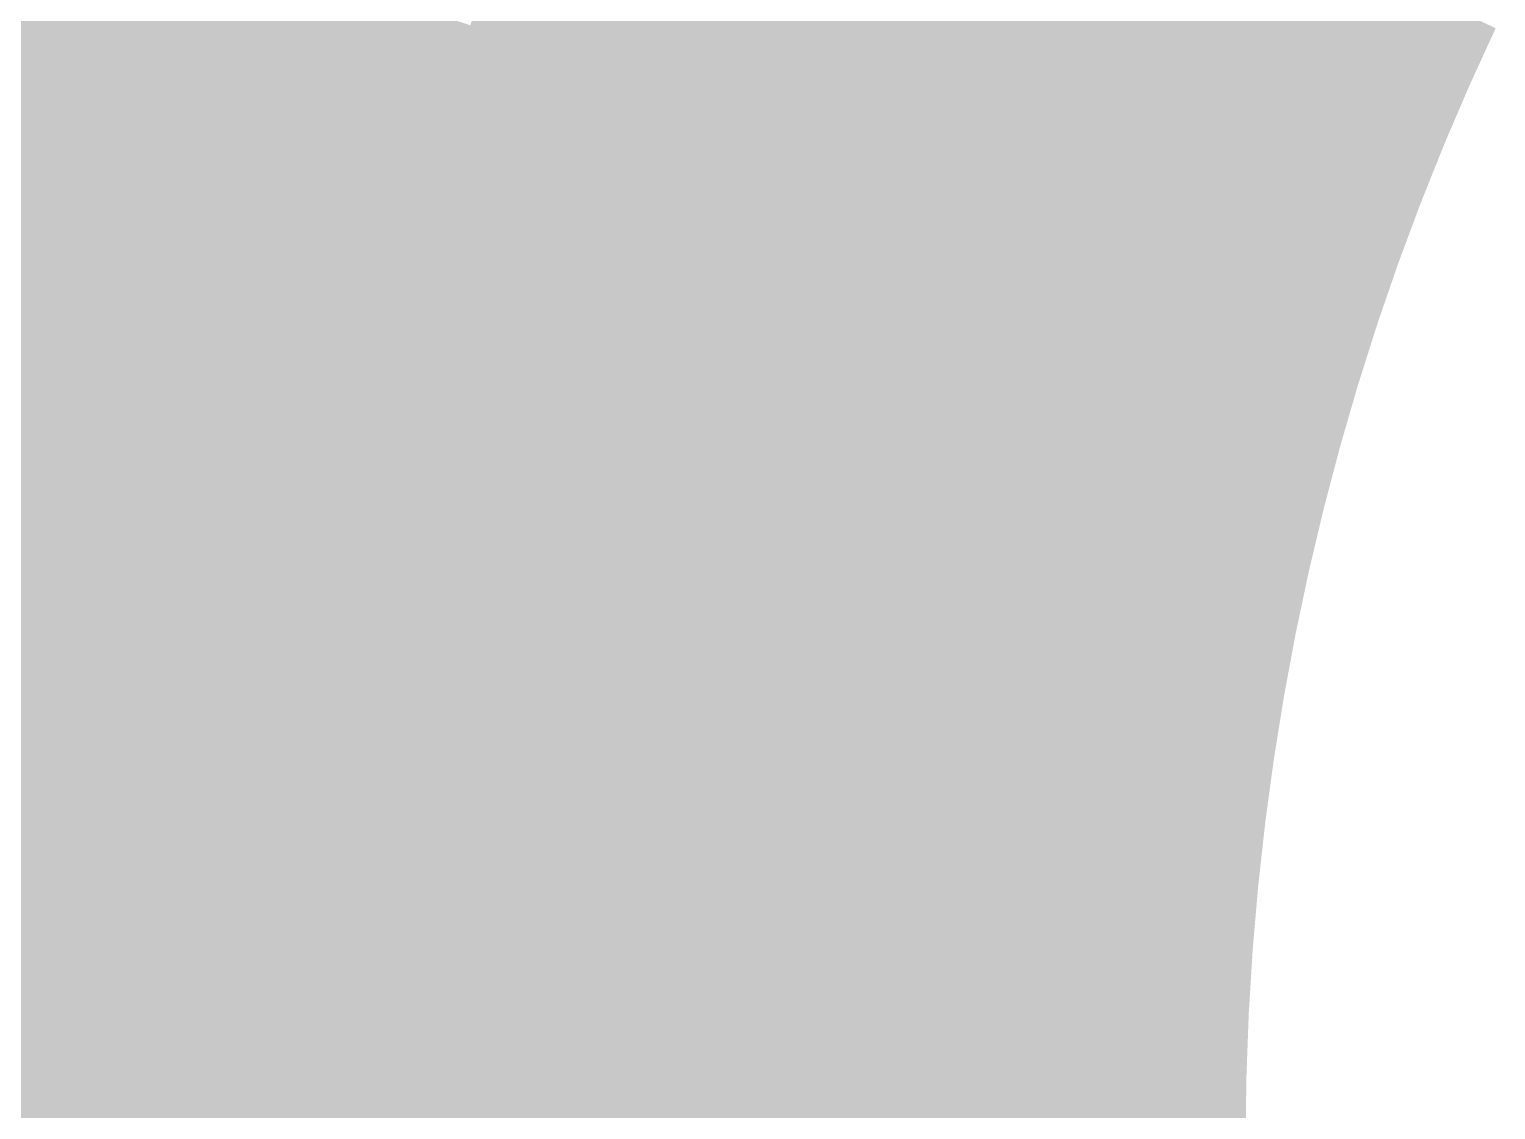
# Model space of a CAD drawing. Header units: inches. Extents: x -266 to 784, y -170 to 213.
# Drawn here: x -44.01 to -27.12, y 0.37 to 12.81 of the extents above; entities that cross this region are included whole.
import ezdxf

# ---------------------------------------------------------------- set-up
doc = ezdxf.new("R2010")
doc.units = ezdxf.units.IN
doc.header["$MEASUREMENT"] = 0

msp = doc.modelspace()

# ---------------------------------------------------------------- linework, layer by layer
at = {"color": 118, "true_color": 0x003c2a}
msp.add_solid([(-42.105375, 12.772526), (-43.062315, 13.06281), (-41.77924, 13.801997), (-42.728768, 14.115678)], dxfattribs=at)
at = {"color": 108, "true_color": 0x002217}
for points in [[(-35.778674, 12.801814), (-36.720219, 13.138704), (-35.453726, 13.676011), (-36.386719, 14.035906)], [(-36.082071, 11.919906), (-37.031599, 12.233588), (-35.778674, 12.801814), (-36.720219, 13.138704)]]:
    msp.add_solid(points, dxfattribs=at)
at = {"color": 118, "true_color": 0x003727}
msp.add_solid([(-41.148434, 12.482241), (-42.105375, 12.772526), (-40.829712, 13.488315), (-41.77924, 13.801997)], dxfattribs=at)
at = {"color": 118, "true_color": 0x002b1d}
msp.add_solid([(-37.981127, 12.54727), (-38.930655, 12.860951), (-37.661763, 13.475594), (-38.603307, 13.812484)], dxfattribs=at)
at = {"color": 108, "true_color": 0x00150e}
for points in [[(-32.654748, 12.596326), (-33.587741, 12.956221), (-32.335784, 13.39392), (-33.259663, 13.776604)], [(-32.954042, 11.791145), (-33.895586, 12.128035), (-32.654748, 12.596326), (-33.587741, 12.956221)]]:
    msp.add_solid(points, dxfattribs=at)
at = {"color": 98, "true_color": 0x000d08}
for points in [[(-30.488025, 12.628553), (-31.411904, 13.011237), (-30.168922, 13.372963), (-31.083132, 13.778205)], [(-30.788762, 11.876536), (-31.721755, 12.236431), (-30.488025, 12.628553), (-31.411904, 13.011237)], [(-31.070954, 11.117365), (-32.012498, 11.454255), (-30.788762, 11.876536), (-31.721755, 12.236431)]]:
    msp.add_solid(points, dxfattribs=at)
at = {"color": 98, "true_color": 0x000403}
for points in [[(-28.340502, 12.562481), (-29.254712, 12.967722), (-28.023668, 13.254208), (-28.927657, 13.681763)], [(-28.640266, 11.863186), (-29.564145, 12.24587), (-28.340502, 12.562481), (-29.254712, 12.967722)], [(-28.922777, 11.156746), (-29.85577, 11.516641), (-28.640266, 11.863186), (-29.564145, 12.24587)], [(-29.187866, 10.443585), (-30.12941, 10.780475), (-28.922777, 11.156746), (-29.85577, 11.516641)], [(-29.435374, 9.724134), (-30.384902, 10.037816), (-29.187866, 10.443585), (-30.12941, 10.780475)], [(-29.66515, 8.998825), (-30.622091, 9.28911), (-29.435374, 9.724134), (-30.384902, 10.037816)], [(-29.877058, 8.268095), (-30.840834, 8.534808), (-29.66515, 8.998825), (-30.622091, 9.28911)], [(-30.070969, 7.532386), (-31.041, 7.775366), (-29.877058, 8.268095), (-30.840834, 8.534808)], [(-30.246766, 6.792138), (-31.222468, 7.01124), (-30.070969, 7.532386), (-31.041, 7.775366)], [(-30.404344, 6.0478), (-31.385129, 6.24289), (-30.246766, 6.792138), (-31.222468, 7.01124)]]:
    msp.add_solid(points, dxfattribs=at)
at = {"color": 108, "true_color": 0x001e14}
for points in [[(-34.83713, 12.464925), (-35.778674, 12.801814), (-34.520734, 13.316116), (-35.453726, 13.676011)], [(-35.132543, 11.606224), (-36.082071, 11.919906), (-34.83713, 12.464925), (-35.778674, 12.801814)]]:
    msp.add_solid(points, dxfattribs=at)
at = {"color": 118, "true_color": 0x00402f}
msp.add_solid([(-43.369923, 12.002074), (-44.333699, 12.268787), (-43.062315, 13.06281), (-44.019255, 13.353095)], dxfattribs=at)
at = {"color": 118, "true_color": 0x003324}
msp.add_solid([(-40.191494, 12.191956), (-41.148434, 12.482241), (-39.880184, 13.174633), (-40.829712, 13.488315)], dxfattribs=at)
at = {"color": 108, "true_color": 0x00261a}
msp.add_solid([(-37.031599, 12.233588), (-37.981127, 12.54727), (-36.720219, 13.138704), (-37.661763, 13.475594)], dxfattribs=at)
at = {"color": 108, "true_color": 0x00110b}
for points in [[(-31.721755, 12.236431), (-32.654748, 12.596326), (-31.411904, 13.011237), (-32.335784, 13.39392)], [(-32.012498, 11.454255), (-32.954042, 11.791145), (-31.721755, 12.236431), (-32.654748, 12.596326)]]:
    msp.add_solid(points, dxfattribs=at)
at = {"color": 98, "true_color": 0x000905}
for points in [[(-29.564145, 12.24587), (-30.488025, 12.628553), (-29.254712, 12.967722), (-30.168922, 13.372963)], [(-29.85577, 11.516641), (-30.788762, 11.876536), (-29.564145, 12.24587), (-30.488025, 12.628553)]]:
    msp.add_solid(points, dxfattribs=at)
at = {"color": 118, "true_color": 0x002f21}
msp.add_solid([(-39.234554, 11.901672), (-40.191494, 12.191956), (-38.930655, 12.860951), (-39.880184, 13.174633)], dxfattribs=at)
at = {"color": 108, "true_color": 0x001a11}
msp.add_solid([(-33.895586, 12.128035), (-34.83713, 12.464925), (-33.587741, 12.956221), (-34.520734, 13.316116)], dxfattribs=at)
at = {"color": 18, "true_color": 0x000000}
for points in [[(-27.426293, 12.157239), (-28.340502, 12.562481), (-27.119679, 12.826653), (-28.023668, 13.254208)], [(-27.716386, 11.480503), (-28.640266, 11.863186), (-27.426293, 12.157239), (-28.340502, 12.562481)], [(-27.989784, 10.796851), (-28.922777, 11.156746), (-27.716386, 11.480503), (-28.640266, 11.863186)], [(-28.246322, 10.106696), (-29.187866, 10.443585), (-27.989784, 10.796851), (-28.922777, 11.156746)], [(-28.485845, 9.410452), (-29.435374, 9.724134), (-28.246322, 10.106696), (-29.187866, 10.443585)], [(-28.70821, 8.70854), (-29.66515, 8.998825), (-28.485845, 9.410452), (-29.435374, 9.724134)], [(-28.913282, 8.001383), (-29.877058, 8.268095), (-28.70821, 8.70854), (-29.66515, 8.998825)], [(-29.100938, 7.289405), (-30.070969, 7.532386), (-28.913282, 8.001383), (-29.877058, 8.268095)], [(-29.271064, 6.573037), (-30.246766, 6.792138), (-29.100938, 7.289405), (-30.070969, 7.532386)], [(-29.423558, 5.85271), (-30.404344, 6.0478), (-29.271064, 6.573037), (-30.246766, 6.792138)], [(-29.558329, 5.128857), (-30.543607, 5.299819), (-29.423558, 5.85271), (-30.404344, 6.0478)], [(-29.675295, 4.401914), (-30.664472, 4.548645), (-29.558329, 5.128857), (-30.543607, 5.299819)], [(-29.774386, 3.67232), (-30.766866, 3.794731), (-29.675295, 4.401914), (-30.664472, 4.548645)], [(-29.855542, 2.940514), (-30.850727, 3.038531), (-29.774386, 3.67232), (-30.766866, 3.794731)], [(-29.918714, 2.206937), (-30.916004, 2.280501), (-29.855542, 2.940514), (-30.850727, 3.038531)], [(-29.963864, 1.47203), (-30.962659, 1.521098), (-29.918714, 2.206937), (-30.916004, 2.280501)], [(-29.990965, 0.736237), (-30.990663, 0.760778), (-29.963864, 1.47203), (-30.962659, 1.521098)], [(-30, 0), (-31, 0), (-29.990965, 0.736237), (-30.990663, 0.760778)]]:
    msp.add_solid(points, dxfattribs=at)
at = {"color": 118, "true_color": 0x003c2c}
msp.add_solid([(-42.406147, 11.735361), (-43.369923, 12.002074), (-42.105375, 12.772526), (-43.062315, 13.06281)], dxfattribs=at)
at = {"color": 118, "true_color": 0x002b1e}
msp.add_solid([(-38.277613, 11.611387), (-39.234554, 11.901672), (-37.981127, 12.54727), (-38.930655, 12.860951)], dxfattribs=at)
at = {"color": 118, "true_color": 0x003729}
msp.add_solid([(-41.442371, 11.468649), (-42.406147, 11.735361), (-41.148434, 12.482241), (-42.105375, 12.772526)], dxfattribs=at)
at = {"color": 108, "true_color": 0x00261b}
msp.add_solid([(-37.320673, 11.321102), (-38.277613, 11.611387), (-37.031599, 12.233588), (-37.981127, 12.54727)], dxfattribs=at)
at = {"color": 118, "true_color": 0x003325}
msp.add_solid([(-40.478595, 11.201936), (-41.442371, 11.468649), (-40.191494, 12.191956), (-41.148434, 12.482241)], dxfattribs=at)
at = {"color": 108, "true_color": 0x001a12}
for points in [[(-34.183015, 11.292543), (-35.132543, 11.606224), (-33.895586, 12.128035), (-34.83713, 12.464925)], [(-34.449852, 10.450248), (-35.406792, 10.740533), (-34.183015, 11.292543), (-35.132543, 11.606224)]]:
    msp.add_solid(points, dxfattribs=at)
at = {"color": 128, "true_color": 0x004030}
msp.add_solid([(-43.651406, 10.934108), (-44.621438, 11.177088), (-43.369923, 12.002074), (-44.333699, 12.268787)], dxfattribs=at)
at = {"color": 118, "true_color": 0x002f22}
msp.add_solid([(-39.514819, 10.935223), (-40.478595, 11.201936), (-39.234554, 11.901672), (-40.191494, 12.191956)], dxfattribs=at)
at = {"color": 108, "true_color": 0x002218}
msp.add_solid([(-36.363733, 11.030818), (-37.320673, 11.321102), (-36.082071, 11.919906), (-37.031599, 12.233588)], dxfattribs=at)
at = {"color": 118, "true_color": 0x003c2d}
msp.add_solid([(-42.681375, 10.691128), (-43.651406, 10.934108), (-42.406147, 11.735361), (-43.369923, 12.002074)], dxfattribs=at)
at = {"color": 108, "true_color": 0x00150f}
for points in [[(-33.233486, 10.978861), (-34.183015, 11.292543), (-32.954042, 11.791145), (-33.895586, 12.128035)], [(-33.492912, 10.159964), (-34.449852, 10.450248), (-33.233486, 10.978861), (-34.183015, 11.292543)]]:
    msp.add_solid(points, dxfattribs=at)
at = {"color": 118, "true_color": 0x002b1f}
msp.add_solid([(-38.551043, 10.66851), (-39.514819, 10.935223), (-38.277613, 11.611387), (-39.234554, 11.901672)], dxfattribs=at)
at = {"color": 108, "true_color": 0x001e15}
msp.add_solid([(-35.406792, 10.740533), (-36.363733, 11.030818), (-35.132543, 11.606224), (-36.082071, 11.919906)], dxfattribs=at)
at = {"color": 98, "true_color": 0x000906}
for points in [[(-30.12941, 10.780475), (-31.070954, 11.117365), (-29.85577, 11.516641), (-30.788762, 11.876536)], [(-30.384902, 10.037816), (-31.33443, 10.351497), (-30.12941, 10.780475), (-31.070954, 11.117365)], [(-30.622091, 9.28911), (-31.579031, 9.579394), (-30.384902, 10.037816), (-31.33443, 10.351497)], [(-30.840834, 8.534808), (-31.80461, 8.801521), (-30.622091, 9.28911), (-31.579031, 9.579394)], [(-31.041, 7.775366), (-32.011031, 8.018346), (-30.840834, 8.534808), (-31.80461, 8.801521)]]:
    msp.add_solid(points, dxfattribs=at)
at = {"color": 118, "true_color": 0x00372a}
msp.add_solid([(-41.711344, 10.448148), (-42.681375, 10.691128), (-41.442371, 11.468649), (-42.406147, 11.735361)], dxfattribs=at)
at = {"color": 108, "true_color": 0x00110c}
for points in [[(-32.283958, 10.665179), (-33.233486, 10.978861), (-32.012498, 11.454255), (-32.954042, 11.791145)], [(-32.535971, 9.869679), (-33.492912, 10.159964), (-32.283958, 10.665179), (-33.233486, 10.978861)], [(-32.768386, 9.068234), (-33.732162, 9.334947), (-32.535971, 9.869679), (-33.492912, 10.159964)]]:
    msp.add_solid(points, dxfattribs=at)
at = {"color": 108, "true_color": 0x00261c}
msp.add_solid([(-37.587267, 10.401798), (-38.551043, 10.66851), (-37.320673, 11.321102), (-38.277613, 11.611387)], dxfattribs=at)
at = {"color": 118, "true_color": 0x003327}
msp.add_solid([(-40.741313, 10.205168), (-41.711344, 10.448148), (-40.478595, 11.201936), (-41.442371, 11.468649)], dxfattribs=at)
at = {"color": 108, "true_color": 0x002219}
msp.add_solid([(-36.62349, 10.135085), (-37.587267, 10.401798), (-36.363733, 11.030818), (-37.320673, 11.321102)], dxfattribs=at)
at = {"color": 98, "true_color": 0x000d09}
for points in [[(-31.33443, 10.351497), (-32.283958, 10.665179), (-31.070954, 11.117365), (-32.012498, 11.454255)], [(-31.579031, 9.579394), (-32.535971, 9.869679), (-31.33443, 10.351497), (-32.283958, 10.665179)], [(-31.80461, 8.801521), (-32.768386, 9.068234), (-31.579031, 9.579394), (-32.535971, 9.869679)]]:
    msp.add_solid(points, dxfattribs=at)
at = {"color": 128, "true_color": 0x004032}
msp.add_solid([(-43.906596, 9.859556), (-44.882298, 10.078657), (-43.651406, 10.934108), (-44.621438, 11.177088)], dxfattribs=at)
at = {"color": 118, "true_color": 0x002f23}
msp.add_solid([(-39.771281, 9.962187), (-40.741313, 10.205168), (-39.514819, 10.935223), (-40.478595, 11.201936)], dxfattribs=at)
at = {"color": 108, "true_color": 0x001e16}
msp.add_solid([(-35.659714, 9.868372), (-36.62349, 10.135085), (-35.406792, 10.740533), (-36.363733, 11.030818)], dxfattribs=at)
at = {"color": 118, "true_color": 0x003c2e}
msp.add_solid([(-42.930894, 9.640455), (-43.906596, 9.859556), (-42.681375, 10.691128), (-43.651406, 10.934108)], dxfattribs=at)
at = {"color": 118, "true_color": 0x002b20}
msp.add_solid([(-38.80125, 9.719207), (-39.771281, 9.962187), (-38.551043, 10.66851), (-39.514819, 10.935223)], dxfattribs=at)
at = {"color": 118, "true_color": 0x00372b}
msp.add_solid([(-41.955192, 9.421353), (-42.930894, 9.640455), (-41.711344, 10.448148), (-42.681375, 10.691128)], dxfattribs=at)
at = {"color": 118, "true_color": 0x00261d}
msp.add_solid([(-37.831219, 9.476227), (-38.80125, 9.719207), (-37.587267, 10.401798), (-38.551043, 10.66851)], dxfattribs=at)
at = {"color": 108, "true_color": 0x001a13}
for points in [[(-34.695938, 9.601659), (-35.659714, 9.868372), (-34.449852, 10.450248), (-35.406792, 10.740533)], [(-34.921125, 8.747286), (-35.891156, 8.990267), (-34.695938, 9.601659), (-35.659714, 9.868372)]]:
    msp.add_solid(points, dxfattribs=at)
at = {"color": 118, "true_color": 0x003328}
msp.add_solid([(-40.979489, 9.202252), (-41.955192, 9.421353), (-40.741313, 10.205168), (-41.711344, 10.448148)], dxfattribs=at)
at = {"color": 108, "true_color": 0x00221a}
msp.add_solid([(-36.861188, 9.233247), (-37.831219, 9.476227), (-36.62349, 10.135085), (-37.587267, 10.401798)], dxfattribs=at)
at = {"color": 108, "true_color": 0x001510}
for points in [[(-33.732162, 9.334947), (-34.695938, 9.601659), (-33.492912, 10.159964), (-34.449852, 10.450248)], [(-33.951094, 8.504306), (-34.921125, 8.747286), (-33.732162, 9.334947), (-34.695938, 9.601659)]]:
    msp.add_solid(points, dxfattribs=at)
at = {"color": 118, "true_color": 0x002f24}
msp.add_solid([(-40.003787, 8.983151), (-40.979489, 9.202252), (-39.771281, 9.962187), (-40.741313, 10.205168)], dxfattribs=at)
at = {"color": 108, "true_color": 0x001e17}
for points in [[(-35.891156, 8.990267), (-36.861188, 9.233247), (-35.659714, 9.868372), (-36.62349, 10.135085)], [(-36.100979, 8.106746), (-37.076681, 8.325847), (-35.891156, 8.990267), (-36.861188, 9.233247)]]:
    msp.add_solid(points, dxfattribs=at)
at = {"color": 128, "true_color": 0x004033}
msp.add_solid([(-44.135338, 8.779064), (-45.116123, 8.974155), (-43.906596, 9.859556), (-44.882298, 10.078657)], dxfattribs=at)
at = {"color": 128, "true_color": 0x003c30}
msp.add_solid([(-43.154552, 8.583974), (-44.135338, 8.779064), (-42.930894, 9.640455), (-43.906596, 9.859556)], dxfattribs=at)
at = {"color": 118, "true_color": 0x002b21}
msp.add_solid([(-39.028085, 8.76405), (-40.003787, 8.983151), (-38.80125, 9.719207), (-39.771281, 9.962187)], dxfattribs=at)
at = {"color": 118, "true_color": 0x00372c}
msp.add_solid([(-42.173767, 8.388884), (-43.154552, 8.583974), (-41.955192, 9.421353), (-42.930894, 9.640455)], dxfattribs=at)
at = {"color": 118, "true_color": 0x00261e}
msp.add_solid([(-38.052383, 8.544948), (-39.028085, 8.76405), (-37.831219, 9.476227), (-38.80125, 9.719207)], dxfattribs=at)
at = {"color": 108, "true_color": 0x00221b}
for points in [[(-37.076681, 8.325847), (-38.052383, 8.544948), (-36.861188, 9.233247), (-37.831219, 9.476227)], [(-37.269841, 7.413432), (-38.250626, 7.608523), (-37.076681, 8.325847), (-38.052383, 8.544948)]]:
    msp.add_solid(points, dxfattribs=at)
at = {"color": 118, "true_color": 0x003329}
msp.add_solid([(-41.192982, 8.193794), (-42.173767, 8.388884), (-40.979489, 9.202252), (-41.955192, 9.421353)], dxfattribs=at)
at = {"color": 108, "true_color": 0x00110d}
for points in [[(-32.981063, 8.261326), (-33.951094, 8.504306), (-32.768386, 9.068234), (-33.732162, 9.334947)], [(-33.173872, 7.449442), (-34.149575, 7.668543), (-32.981063, 8.261326), (-33.951094, 8.504306)]]:
    msp.add_solid(points, dxfattribs=at)
at = {"color": 118, "true_color": 0x002f26}
msp.add_solid([(-40.212196, 7.998703), (-41.192982, 8.193794), (-40.003787, 8.983151), (-40.979489, 9.202252)], dxfattribs=at)
at = {"color": 118, "true_color": 0x002b22}
msp.add_solid([(-39.231411, 7.803613), (-40.212196, 7.998703), (-39.028085, 8.76405), (-40.003787, 8.983151)], dxfattribs=at)
at = {"color": 108, "true_color": 0x001a14}
msp.add_solid([(-35.125277, 7.887645), (-36.100979, 8.106746), (-34.921125, 8.747286), (-35.891156, 8.990267)], dxfattribs=at)
at = {"color": 108, "true_color": 0x000d0a}
for points in [[(-32.011031, 8.018346), (-32.981063, 8.261326), (-31.80461, 8.801521), (-32.768386, 9.068234)], [(-32.19817, 7.230341), (-33.173872, 7.449442), (-32.011031, 8.018346), (-32.981063, 8.261326)], [(-32.365914, 6.437981), (-33.3467, 6.633071), (-32.19817, 7.230341), (-33.173872, 7.449442)]]:
    msp.add_solid(points, dxfattribs=at)
at = {"color": 128, "true_color": 0x003c31}
msp.add_solid([(-43.352216, 7.522323), (-44.337494, 7.693285), (-43.154552, 8.583974), (-44.135338, 8.779064)], dxfattribs=at)
at = {"color": 118, "true_color": 0x00261f}
msp.add_solid([(-38.250626, 7.608523), (-39.231411, 7.803613), (-38.052383, 8.544948), (-39.028085, 8.76405)], dxfattribs=at)
at = {"color": 108, "true_color": 0x001511}
for points in [[(-34.149575, 7.668543), (-35.125277, 7.887645), (-33.951094, 8.504306), (-34.921125, 8.747286)], [(-34.327485, 6.828161), (-35.30827, 7.023252), (-34.149575, 7.668543), (-35.125277, 7.887645)]]:
    msp.add_solid(points, dxfattribs=at)
at = {"color": 118, "true_color": 0x00372e}
msp.add_solid([(-42.366939, 7.351361), (-43.352216, 7.522323), (-42.173767, 8.388884), (-43.154552, 8.583974)], dxfattribs=at)
at = {"color": 118, "true_color": 0x00332a}
msp.add_solid([(-41.381661, 7.180399), (-42.366939, 7.351361), (-41.192982, 8.193794), (-42.173767, 8.388884)], dxfattribs=at)
at = {"color": 108, "true_color": 0x001e18}
msp.add_solid([(-36.289055, 7.218342), (-37.269841, 7.413432), (-36.100979, 8.106746), (-37.076681, 8.325847)], dxfattribs=at)
at = {"color": 118, "true_color": 0x002f27}
msp.add_solid([(-40.396383, 7.009437), (-41.381661, 7.180399), (-40.212196, 7.998703), (-41.192982, 8.193794)], dxfattribs=at)
at = {"color": 118, "true_color": 0x002b23}
msp.add_solid([(-39.411106, 6.838476), (-40.396383, 7.009437), (-39.231411, 7.803613), (-40.212196, 7.998703)], dxfattribs=at)
at = {"color": 108, "true_color": 0x001a15}
for points in [[(-35.30827, 7.023252), (-36.289055, 7.218342), (-35.125277, 7.887645), (-36.100979, 8.106746)], [(-35.469995, 6.154628), (-36.455273, 6.32559), (-35.30827, 7.023252), (-36.289055, 7.218342)]]:
    msp.add_solid(points, dxfattribs=at)
at = {"color": 98, "true_color": 0x000907}
for points in [[(-31.222468, 7.01124), (-32.19817, 7.230341), (-31.041, 7.775366), (-32.011031, 8.018346)], [(-31.385129, 6.24289), (-32.365914, 6.437981), (-31.222468, 7.01124), (-32.19817, 7.230341)], [(-31.528885, 5.47078), (-32.514162, 5.641742), (-31.385129, 6.24289), (-32.365914, 6.437981)], [(-31.653648, 4.695375), (-32.642825, 4.842106), (-31.528885, 5.47078), (-32.514162, 5.641742)], [(-31.759345, 3.917142), (-32.751825, 4.039552), (-31.653648, 4.695375), (-32.642825, 4.842106)]]:
    msp.add_solid(points, dxfattribs=at)
at = {"color": 118, "true_color": 0x002620}
msp.add_solid([(-38.425828, 6.667514), (-39.411106, 6.838476), (-38.250626, 7.608523), (-39.231411, 7.803613)], dxfattribs=at)
at = {"color": 128, "true_color": 0x003c33}
msp.add_solid([(-43.523766, 6.456141), (-44.512943, 6.602871), (-43.352216, 7.522323), (-44.337494, 7.693285)], dxfattribs=at)
at = {"color": 108, "true_color": 0x00221c}
msp.add_solid([(-37.44055, 6.496552), (-38.425828, 6.667514), (-37.269841, 7.413432), (-38.250626, 7.608523)], dxfattribs=at)
at = {"color": 108, "true_color": 0x00110e}
for points in [[(-33.3467, 6.633071), (-34.327485, 6.828161), (-33.173872, 7.449442), (-34.149575, 7.668543)], [(-33.49944, 5.812704), (-34.484717, 5.983666), (-33.3467, 6.633071), (-34.327485, 6.828161)], [(-33.632001, 4.988836), (-34.621178, 5.135567), (-33.49944, 5.812704), (-34.484717, 5.983666)]]:
    msp.add_solid(points, dxfattribs=at)
at = {"color": 118, "true_color": 0x00372f}
msp.add_solid([(-42.53459, 6.30941), (-43.523766, 6.456141), (-42.366939, 7.351361), (-43.352216, 7.522323)], dxfattribs=at)
at = {"color": 118, "true_color": 0x00332b}
msp.add_solid([(-41.545413, 6.16268), (-42.53459, 6.30941), (-41.381661, 7.180399), (-42.366939, 7.351361)], dxfattribs=at)
at = {"color": 108, "true_color": 0x001e19}
for points in [[(-36.455273, 6.32559), (-37.44055, 6.496552), (-36.289055, 7.218342), (-37.269841, 7.413432)], [(-36.599531, 5.429028), (-37.588707, 5.575758), (-36.455273, 6.32559), (-37.44055, 6.496552)]]:
    msp.add_solid(points, dxfattribs=at)
at = {"color": 118, "true_color": 0x002f28}
msp.add_solid([(-40.556237, 6.015949), (-41.545413, 6.16268), (-40.396383, 7.009437), (-41.381661, 7.180399)], dxfattribs=at)
at = {"color": 118, "true_color": 0x002b24}
msp.add_solid([(-39.56706, 5.869219), (-40.556237, 6.015949), (-39.411106, 6.838476), (-40.396383, 7.009437)], dxfattribs=at)
at = {"color": 108, "true_color": 0x001512}
for points in [[(-34.484717, 5.983666), (-35.469995, 6.154628), (-34.327485, 6.828161), (-35.30827, 7.023252)], [(-34.621178, 5.135567), (-35.610354, 5.282297), (-34.484717, 5.983666), (-35.469995, 6.154628)]]:
    msp.add_solid(points, dxfattribs=at)
at = {"color": 118, "true_color": 0x002621}
for points in [[(-38.577884, 5.722489), (-39.56706, 5.869219), (-38.425828, 6.667514), (-39.411106, 6.838476)], [(-38.706702, 4.774016), (-39.699181, 4.896427), (-38.577884, 5.722489), (-39.56706, 5.869219)]]:
    msp.add_solid(points, dxfattribs=at)
at = {"color": 128, "true_color": 0x003c34}
msp.add_solid([(-43.6691, 5.38607), (-44.661579, 5.50848), (-43.523766, 6.456141), (-44.512943, 6.602871)], dxfattribs=at)
at = {"color": 118, "true_color": 0x00221d}
msp.add_solid([(-37.588707, 5.575758), (-38.577884, 5.722489), (-37.44055, 6.496552), (-38.425828, 6.667514)], dxfattribs=at)
at = {"color": 108, "true_color": 0x000d0b}
for points in [[(-32.514162, 5.641742), (-33.49944, 5.812704), (-32.365914, 6.437981), (-33.3467, 6.633071)], [(-32.642825, 4.842106), (-33.632001, 4.988836), (-32.514162, 5.641742), (-33.49944, 5.812704)], [(-32.751825, 4.039552), (-33.744304, 4.161963), (-32.642825, 4.842106), (-33.632001, 4.988836)], [(-32.841096, 3.234566), (-33.836281, 3.332583), (-32.751825, 4.039552), (-33.744304, 4.161963)]]:
    msp.add_solid(points, dxfattribs=at)
at = {"color": 128, "true_color": 0x003730}
msp.add_solid([(-42.67662, 5.263659), (-43.6691, 5.38607), (-42.53459, 6.30941), (-43.523766, 6.456141)], dxfattribs=at)
at = {"color": 118, "true_color": 0x00332d}
msp.add_solid([(-41.68414, 5.141248), (-42.67662, 5.263659), (-41.545413, 6.16268), (-42.53459, 6.30941)], dxfattribs=at)
at = {"color": 108, "true_color": 0x001a16}
for points in [[(-35.610354, 5.282297), (-36.599531, 5.429028), (-35.469995, 6.154628), (-36.455273, 6.32559)], [(-35.729263, 4.406784), (-36.721743, 4.529195), (-35.610354, 5.282297), (-36.599531, 5.429028)]]:
    msp.add_solid(points, dxfattribs=at)
at = {"color": 118, "true_color": 0x002f29}
msp.add_solid([(-40.691661, 5.018838), (-41.68414, 5.141248), (-40.556237, 6.015949), (-41.545413, 6.16268)], dxfattribs=at)
at = {"color": 98, "true_color": 0x000404}
for points in [[(-30.543607, 5.299819), (-31.528885, 5.47078), (-30.404344, 6.0478), (-31.385129, 6.24289)], [(-30.664472, 4.548645), (-31.653648, 4.695375), (-30.543607, 5.299819), (-31.528885, 5.47078)], [(-30.766866, 3.794731), (-31.759345, 3.917142), (-30.664472, 4.548645), (-31.653648, 4.695375)], [(-30.850727, 3.038531), (-31.845911, 3.136548), (-30.766866, 3.794731), (-31.759345, 3.917142)], [(-30.916004, 2.280501), (-31.913295, 2.354066), (-30.850727, 3.038531), (-31.845911, 3.136548)], [(-30.962659, 1.521098), (-31.961455, 1.570166), (-30.916004, 2.280501), (-31.913295, 2.354066)], [(-30.990663, 0.760778), (-31.990362, 0.785319), (-30.962659, 1.521098), (-31.961455, 1.570166)], [(-31, 0), (-32, 0), (-30.990663, 0.760778), (-31.990362, 0.785319)]]:
    msp.add_solid(points, dxfattribs=at)
at = {"color": 118, "true_color": 0x002b25}
msp.add_solid([(-39.699181, 4.896427), (-40.691661, 5.018838), (-39.56706, 5.869219), (-40.556237, 6.015949)], dxfattribs=at)
at = {"color": 118, "true_color": 0x00221e}
msp.add_solid([(-37.714222, 4.651606), (-38.706702, 4.774016), (-37.588707, 5.575758), (-38.577884, 5.722489)], dxfattribs=at)
at = {"color": 108, "true_color": 0x001e1a}
msp.add_solid([(-36.721743, 4.529195), (-37.714222, 4.651606), (-36.599531, 5.429028), (-37.588707, 5.575758)], dxfattribs=at)
at = {"color": 128, "true_color": 0x003c35}
msp.add_solid([(-43.788128, 4.312754), (-44.783313, 4.410771), (-43.6691, 5.38607), (-44.661579, 5.50848)], dxfattribs=at)
at = {"color": 128, "true_color": 0x003732}
msp.add_solid([(-42.792943, 4.214737), (-43.788128, 4.312754), (-42.67662, 5.263659), (-43.6691, 5.38607)], dxfattribs=at)
at = {"color": 118, "true_color": 0x00332e}
msp.add_solid([(-41.797759, 4.11672), (-42.792943, 4.214737), (-41.68414, 5.141248), (-42.67662, 5.263659)], dxfattribs=at)
at = {"color": 108, "true_color": 0x001513}
for points in [[(-34.736784, 4.284374), (-35.729263, 4.406784), (-34.621178, 5.135567), (-35.610354, 5.282297)], [(-34.831465, 3.4306), (-35.82665, 3.528617), (-34.736784, 4.284374), (-35.729263, 4.406784)]]:
    msp.add_solid(points, dxfattribs=at)
at = {"color": 118, "true_color": 0x002f2a}
msp.add_solid([(-40.802574, 4.018703), (-41.797759, 4.11672), (-40.691661, 5.018838), (-41.68414, 5.141248)], dxfattribs=at)
at = {"color": 108, "true_color": 0x00110f}
for points in [[(-33.744304, 4.161963), (-34.736784, 4.284374), (-33.632001, 4.988836), (-34.621178, 5.135567)], [(-33.836281, 3.332583), (-34.831465, 3.4306), (-33.744304, 4.161963), (-34.736784, 4.284374)]]:
    msp.add_solid(points, dxfattribs=at)
at = {"color": 118, "true_color": 0x002b26}
msp.add_solid([(-39.807389, 3.920686), (-40.802574, 4.018703), (-39.699181, 4.896427), (-40.691661, 5.018838)], dxfattribs=at)
at = {"color": 118, "true_color": 0x002622}
msp.add_solid([(-38.812204, 3.822668), (-39.807389, 3.920686), (-38.706702, 4.774016), (-39.699181, 4.896427)], dxfattribs=at)
at = {"color": 118, "true_color": 0x00221f}
for points in [[(-37.81702, 3.724651), (-38.812204, 3.822668), (-37.714222, 4.651606), (-38.706702, 4.774016)], [(-37.897037, 2.795453), (-38.894328, 2.869018), (-37.81702, 3.724651), (-38.812204, 3.822668)]]:
    msp.add_solid(points, dxfattribs=at)
at = {"color": 108, "true_color": 0x001e1b}
for points in [[(-36.821835, 3.626634), (-37.81702, 3.724651), (-36.721743, 4.529195), (-37.714222, 4.651606)], [(-36.899747, 2.721889), (-37.897037, 2.795453), (-36.821835, 3.626634), (-37.81702, 3.724651)]]:
    msp.add_solid(points, dxfattribs=at)
at = {"color": 128, "true_color": 0x003c37}
msp.add_solid([(-43.88078, 3.236841), (-44.878071, 3.310405), (-43.788128, 4.312754), (-44.783313, 4.410771)], dxfattribs=at)
at = {"color": 108, "true_color": 0x001a17}
msp.add_solid([(-35.82665, 3.528617), (-36.821835, 3.626634), (-35.729263, 4.406784), (-36.721743, 4.529195)], dxfattribs=at)
at = {"color": 128, "true_color": 0x003733}
msp.add_solid([(-42.88349, 3.163276), (-43.88078, 3.236841), (-42.792943, 4.214737), (-43.788128, 4.312754)], dxfattribs=at)
at = {"color": 118, "true_color": 0x00332f}
msp.add_solid([(-41.886199, 3.089712), (-42.88349, 3.163276), (-41.797759, 4.11672), (-42.792943, 4.214737)], dxfattribs=at)
at = {"color": 118, "true_color": 0x002f2b}
msp.add_solid([(-40.888909, 3.016147), (-41.886199, 3.089712), (-40.802574, 4.018703), (-41.797759, 4.11672)], dxfattribs=at)
at = {"color": 118, "true_color": 0x002b27}
msp.add_solid([(-39.891618, 2.942583), (-40.888909, 3.016147), (-39.807389, 3.920686), (-40.802574, 4.018703)], dxfattribs=at)
at = {"color": 118, "true_color": 0x002623}
msp.add_solid([(-38.894328, 2.869018), (-39.891618, 2.942583), (-38.812204, 3.822668), (-39.807389, 3.920686)], dxfattribs=at)
at = {"color": 98, "true_color": 0x000908}
for points in [[(-31.845911, 3.136548), (-32.841096, 3.234566), (-31.759345, 3.917142), (-32.751825, 4.039552)], [(-31.913295, 2.354066), (-32.910585, 2.427631), (-31.845911, 3.136548), (-32.841096, 3.234566)], [(-31.961455, 1.570166), (-32.96025, 1.619233), (-31.913295, 2.354066), (-32.910585, 2.427631)], [(-31.990362, 0.785319), (-32.990061, 0.809861), (-31.961455, 1.570166), (-32.96025, 1.619233)], [(-32, 0), (-33, 0), (-31.990362, 0.785319), (-32.990061, 0.809861)]]:
    msp.add_solid(points, dxfattribs=at)
at = {"color": 108, "true_color": 0x001a18}
for points in [[(-35.902456, 2.648324), (-36.899747, 2.721889), (-35.82665, 3.528617), (-36.821835, 3.626634)], [(-35.956636, 1.766436), (-36.955432, 1.815504), (-35.902456, 2.648324), (-36.899747, 2.721889)]]:
    msp.add_solid(points, dxfattribs=at)
at = {"color": 108, "true_color": 0x001514}
for points in [[(-34.905166, 2.57476), (-35.902456, 2.648324), (-34.831465, 3.4306), (-35.82665, 3.528617)], [(-34.957841, 1.717369), (-35.956636, 1.766436), (-34.905166, 2.57476), (-35.902456, 2.648324)]]:
    msp.add_solid(points, dxfattribs=at)
at = {"color": 108, "true_color": 0x001110}
for points in [[(-33.907876, 2.501195), (-34.905166, 2.57476), (-33.836281, 3.332583), (-34.831465, 3.4306)], [(-33.959046, 1.668301), (-34.957841, 1.717369), (-33.907876, 2.501195), (-34.905166, 2.57476)], [(-33.98976, 0.834402), (-34.989459, 0.858943), (-33.959046, 1.668301), (-34.957841, 1.717369)]]:
    msp.add_solid(points, dxfattribs=at)
at = {"color": 128, "true_color": 0x003c38}
msp.add_solid([(-43.947, 2.158978), (-44.945796, 2.208045), (-43.88078, 3.236841), (-44.878071, 3.310405)], dxfattribs=at)
at = {"color": 128, "true_color": 0x003734}
msp.add_solid([(-42.948205, 2.10991), (-43.947, 2.158978), (-42.88349, 3.163276), (-43.88078, 3.236841)], dxfattribs=at)
at = {"color": 108, "true_color": 0x000d0c}
for points in [[(-32.910585, 2.427631), (-33.907876, 2.501195), (-32.841096, 3.234566), (-33.836281, 3.332583)], [(-32.96025, 1.619233), (-33.959046, 1.668301), (-32.910585, 2.427631), (-33.907876, 2.501195)], [(-32.990061, 0.809861), (-33.98976, 0.834402), (-32.96025, 1.619233), (-33.959046, 1.668301)]]:
    msp.add_solid(points, dxfattribs=at)
at = {"color": 128, "true_color": 0x003330}
msp.add_solid([(-41.949409, 2.060842), (-42.948205, 2.10991), (-41.886199, 3.089712), (-42.88349, 3.163276)], dxfattribs=at)
at = {"color": 118, "true_color": 0x002f2c}
msp.add_solid([(-40.950614, 2.011775), (-41.949409, 2.060842), (-40.888909, 3.016147), (-41.886199, 3.089712)], dxfattribs=at)
at = {"color": 118, "true_color": 0x002b28}
msp.add_solid([(-39.951818, 1.962707), (-40.950614, 2.011775), (-39.891618, 2.942583), (-40.888909, 3.016147)], dxfattribs=at)
at = {"color": 118, "true_color": 0x002624}
msp.add_solid([(-38.953023, 1.913639), (-39.951818, 1.962707), (-38.894328, 2.869018), (-39.891618, 2.942583)], dxfattribs=at)
at = {"color": 118, "true_color": 0x002220}
msp.add_solid([(-37.954227, 1.864572), (-38.953023, 1.913639), (-37.897037, 2.795453), (-38.894328, 2.869018)], dxfattribs=at)
at = {"color": 108, "true_color": 0x001e1c}
msp.add_solid([(-36.955432, 1.815504), (-37.954227, 1.864572), (-36.899747, 2.721889), (-37.897037, 2.795453)], dxfattribs=at)
at = {"color": 128, "true_color": 0x003c3a}
msp.add_solid([(-43.986748, 1.079814), (-44.986447, 1.104355), (-43.947, 2.158978), (-44.945796, 2.208045)], dxfattribs=at)
at = {"color": 128, "true_color": 0x003736}
msp.add_solid([(-42.987049, 1.055273), (-43.986748, 1.079814), (-42.948205, 2.10991), (-43.947, 2.158978)], dxfattribs=at)
at = {"color": 128, "true_color": 0x003331}
msp.add_solid([(-41.98735, 1.030732), (-42.987049, 1.055273), (-41.949409, 2.060842), (-42.948205, 2.10991)], dxfattribs=at)
at = {"color": 118, "true_color": 0x002f2d}
msp.add_solid([(-40.987652, 1.00619), (-41.98735, 1.030732), (-40.950614, 2.011775), (-41.949409, 2.060842)], dxfattribs=at)
at = {"color": 118, "true_color": 0x002b29}
msp.add_solid([(-39.987953, 0.981649), (-40.987652, 1.00619), (-39.951818, 1.962707), (-40.950614, 2.011775)], dxfattribs=at)
at = {"color": 118, "true_color": 0x002625}
msp.add_solid([(-38.988254, 0.957108), (-39.987953, 0.981649), (-38.953023, 1.913639), (-39.951818, 1.962707)], dxfattribs=at)
at = {"color": 118, "true_color": 0x002221}
msp.add_solid([(-37.988555, 0.932567), (-38.988254, 0.957108), (-37.954227, 1.864572), (-38.953023, 1.913639)], dxfattribs=at)
at = {"color": 118, "true_color": 0x001e1d}
msp.add_solid([(-36.988856, 0.908025), (-37.988555, 0.932567), (-36.955432, 1.815504), (-37.954227, 1.864572)], dxfattribs=at)
at = {"color": 108, "true_color": 0x001a19}
for points in [[(-35.989157, 0.883484), (-36.988856, 0.908025), (-35.956636, 1.766436), (-36.955432, 1.815504)], [(-36, 0), (-37, 0), (-35.989157, 0.883484), (-36.988856, 0.908025)]]:
    msp.add_solid(points, dxfattribs=at)
at = {"color": 108, "true_color": 0x001515}
for points in [[(-34.989459, 0.858943), (-35.989157, 0.883484), (-34.957841, 1.717369), (-35.956636, 1.766436)], [(-35, 0), (-36, 0), (-34.989459, 0.858943), (-35.989157, 0.883484)]]:
    msp.add_solid(points, dxfattribs=at)
at = {"color": 128, "true_color": 0x003c3b}
msp.add_solid([(-44, 0), (-45, 0), (-43.986748, 1.079814), (-44.986447, 1.104355)], dxfattribs=at)
at = {"color": 128, "true_color": 0x003737}
msp.add_solid([(-43, 0), (-44, 0), (-42.987049, 1.055273), (-43.986748, 1.079814)], dxfattribs=at)
at = {"color": 128, "true_color": 0x003333}
msp.add_solid([(-42, 0), (-43, 0), (-41.98735, 1.030732), (-42.987049, 1.055273)], dxfattribs=at)
at = {"color": 118, "true_color": 0x002f2e}
msp.add_solid([(-41, 0), (-42, 0), (-40.987652, 1.00619), (-41.98735, 1.030732)], dxfattribs=at)
at = {"color": 118, "true_color": 0x002b2a}
msp.add_solid([(-40, 0), (-41, 0), (-39.987953, 0.981649), (-40.987652, 1.00619)], dxfattribs=at)
at = {"color": 118, "true_color": 0x002626}
msp.add_solid([(-39, 0), (-40, 0), (-38.988254, 0.957108), (-39.987953, 0.981649)], dxfattribs=at)
at = {"color": 118, "true_color": 0x002222}
msp.add_solid([(-38, 0), (-39, 0), (-37.988555, 0.932567), (-38.988254, 0.957108)], dxfattribs=at)
at = {"color": 118, "true_color": 0x001e1e}
msp.add_solid([(-37, 0), (-38, 0), (-36.988856, 0.908025), (-37.988555, 0.932567)], dxfattribs=at)
at = {"color": 108, "true_color": 0x001111}
msp.add_solid([(-34, 0), (-35, 0), (-33.98976, 0.834402), (-34.989459, 0.858943)], dxfattribs=at)
at = {"color": 108, "true_color": 0x000d0d}
msp.add_solid([(-33, 0), (-34, 0), (-32.990061, 0.809861), (-33.98976, 0.834402)], dxfattribs=at)

doc.saveas('drawing.dxf')
